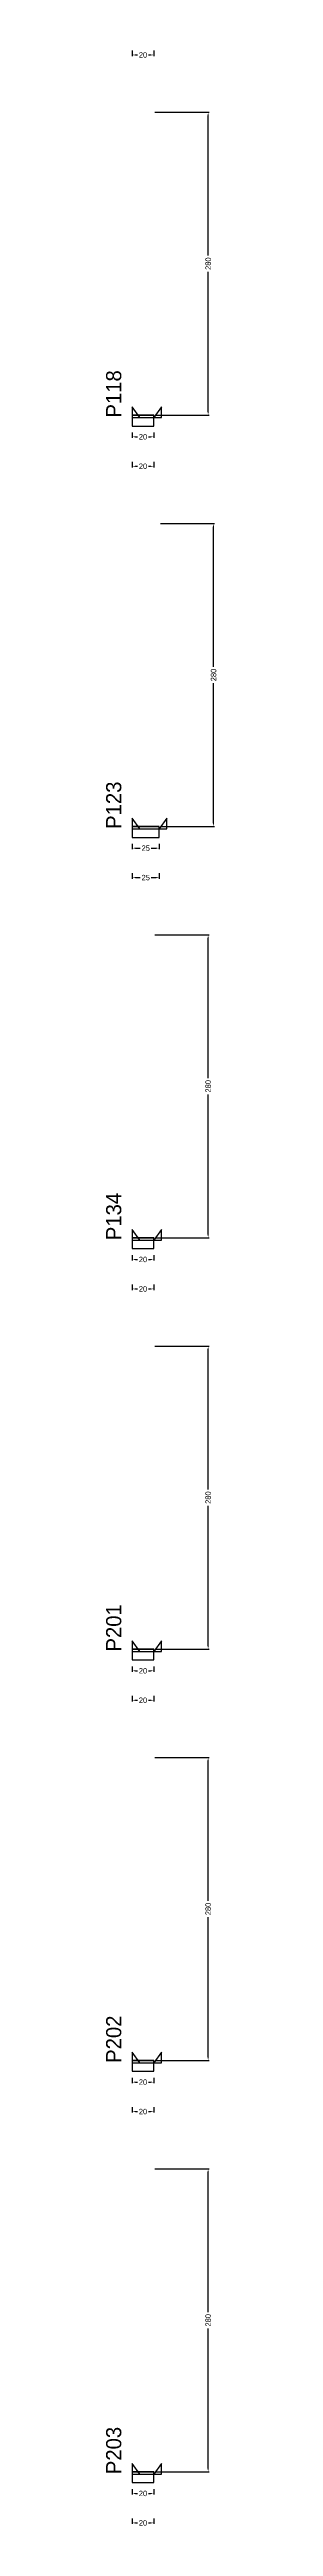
# Model space of a CAD drawing. Header units: centimetres. Extents: x -10500 to 4299, y -38766 to 295.
# Drawn here: x 3976 to 4078, y -16768 to -14480 of the extents above; entities that cross this region are included whole.
import ezdxf

# ---------------------------------------------------------------- set-up
doc = ezdxf.new("R2010")
doc.units = ezdxf.units.CM
for name, color, linetype in [('NOMENCLATURA', 7, 'Continuous'), ('SARR_2.2x10', 60, 'Continuous'), ('SARR_2.2x7', 40, 'Continuous')]:
    doc.layers.add(name, color=color, linetype=linetype)
doc.dimstyles.new('PAINEL-NOVA', dxfattribs={"dimtxt": 5, "dimasz": 3, "dimexe": 1, "dimexo": 1, "dimgap": 1, "dimtad": 1, "dimcen": 2.5, "dimazin": 3, "dimtfac": 1, "dimtmove": 0, "dimatfit": 3})

# ---------------------------------------------------------------- blocks, each defined once
blk = doc.blocks.new('_CLOSEDFILLED')
at = {"color": 0, "linetype": 'BYBLOCK'}
blk.add_solid([(-1, 0.16), (0, 0), (-1, -0.16)], dxfattribs=at)
blk = doc.blocks.new('*D1078')
for p, q in [((4000, -14481), (4000, -14486)), ((4020, -14481), (4020, -14486)), ((4003, -14485), (4005, -14485)), ((4015, -14485), (4017, -14485))]:
    blk.add_line(p, q)
at = {"layer": 'Defpoints'}
for p in [(4000, -14480), (4020, -14480), (4000, -14485)]:
    blk.add_point(p, dxfattribs=at)
at = {"layer": 'SARR_2.2x10', "xscale": 3, "yscale": 3, "rotation": 180}
blk.add_blockref('_CLOSEDFILLED', (4000, -14485), dxfattribs=at)
at = {"layer": 'SARR_2.2x10', "xscale": 3, "yscale": 3}
blk.add_blockref('_CLOSEDFILLED', (4020, -14485), dxfattribs=at)
at = {"layer": 'SARR_2.2x10', "insert": (4010, -14485), "char_height": 5, "attachment_point": 5}
blk.add_mtext('20', dxfattribs=at)
blk = doc.blocks.new('*D1099')
for p, q in [((4000, -14833.8), (4000, -14838.8)), ((4003, -14837.8), (4005, -14837.8)), ((4015, -14837.8), (4017, -14837.8)), ((4020, -14833.8), (4020, -14838.8))]:
    blk.add_line(p, q)
at = {"layer": 'Defpoints'}
for p in [(4000, -14832.8), (4000, -14837.8), (4020, -14832.8)]:
    blk.add_point(p, dxfattribs=at)
at = {"layer": 'SARR_2.2x10', "xscale": 3, "yscale": 3, "rotation": 180}
blk.add_blockref('_CLOSEDFILLED', (4000, -14837.8), dxfattribs=at)
at = {"layer": 'SARR_2.2x10', "xscale": 3, "yscale": 3}
blk.add_blockref('_CLOSEDFILLED', (4020, -14837.8), dxfattribs=at)
at = {"layer": 'SARR_2.2x10', "insert": (4010, -14837.8), "char_height": 5, "attachment_point": 5}
blk.add_mtext('20', dxfattribs=at)
blk = doc.blocks.new('*D1100')
for p, q in [((4021, -14537.8), (4071, -14537.8)), ((4070, -14670.3), (4070, -14540.8)), ((4070, -14814.8), (4070, -14685.3)), ((4021, -14817.8), (4071, -14817.8))]:
    blk.add_line(p, q)
at = {"layer": 'Defpoints'}
for p in [(4020, -14537.8), (4020, -14817.8), (4070, -14817.8)]:
    blk.add_point(p, dxfattribs=at)
at = {"layer": 'SARR_2.2x10', "xscale": 3, "yscale": 3}
for p, rotation in [((4070, -14537.8), 90), ((4070, -14817.8), 270)]:
    blk.add_blockref('_CLOSEDFILLED', p, dxfattribs=dict(at, rotation=rotation))
at = {"layer": 'SARR_2.2x10', "insert": (4070, -14677.8), "char_height": 5, "attachment_point": 5, "rotation": 90}
blk.add_mtext('280', dxfattribs=at)
blk = doc.blocks.new('*D1101')
for p, q in [((4021, -14537.8), (4071, -14537.8)), ((4070, -14670.3), (4070, -14540.8)), ((4070, -14814.8), (4070, -14685.3)), ((4021, -14817.8), (4071, -14817.8))]:
    blk.add_line(p, q)
at = {"layer": 'Defpoints'}
for p in [(4020, -14537.8), (4020, -14817.8), (4070, -14817.8)]:
    blk.add_point(p, dxfattribs=at)
at = {"layer": 'SARR_2.2x10', "xscale": 3, "yscale": 3}
for p, rotation in [((4070, -14537.8), 90), ((4070, -14817.8), 270)]:
    blk.add_blockref('_CLOSEDFILLED', p, dxfattribs=dict(at, rotation=rotation))
at = {"layer": 'SARR_2.2x10', "insert": (4070, -14677.8), "char_height": 5, "attachment_point": 5, "rotation": 90}
blk.add_mtext('280', dxfattribs=at)
blk = doc.blocks.new('*D1102')
for p, q in [((4021, -14537.8), (4071, -14537.8)), ((4070, -14670.3), (4070, -14540.8)), ((4070, -14814.8), (4070, -14685.3)), ((4021, -14817.8), (4071, -14817.8))]:
    blk.add_line(p, q)
at = {"layer": 'Defpoints'}
for p in [(4020, -14537.8), (4020, -14817.8), (4070, -14817.8)]:
    blk.add_point(p, dxfattribs=at)
at = {"layer": 'SARR_2.2x10', "xscale": 3, "yscale": 3}
for p, rotation in [((4070, -14537.8), 90), ((4070, -14817.8), 270)]:
    blk.add_blockref('_CLOSEDFILLED', p, dxfattribs=dict(at, rotation=rotation))
at = {"layer": 'SARR_2.2x10', "insert": (4070, -14677.8), "char_height": 5, "attachment_point": 5, "rotation": 90}
blk.add_mtext('280', dxfattribs=at)
blk = doc.blocks.new('*D1103')
for p, q in [((4021, -14537.8), (4071, -14537.8)), ((4070, -14670.3), (4070, -14540.8)), ((4070, -14814.8), (4070, -14685.3)), ((4021, -14817.8), (4071, -14817.8))]:
    blk.add_line(p, q)
at = {"layer": 'Defpoints'}
for p in [(4020, -14537.8), (4020, -14817.8), (4070, -14817.8)]:
    blk.add_point(p, dxfattribs=at)
at = {"layer": 'SARR_2.2x10', "xscale": 3, "yscale": 3}
for p, rotation in [((4070, -14537.8), 90), ((4070, -14817.8), 270)]:
    blk.add_blockref('_CLOSEDFILLED', p, dxfattribs=dict(at, rotation=rotation))
at = {"layer": 'SARR_2.2x10', "insert": (4070, -14677.8), "char_height": 5, "attachment_point": 5, "rotation": 90}
blk.add_mtext('280', dxfattribs=at)
blk = doc.blocks.new('*D1104')
for p, q in [((4000, -14861), (4000, -14866)), ((4003, -14865), (4005, -14865)), ((4015, -14865), (4017, -14865)), ((4020, -14861), (4020, -14866))]:
    blk.add_line(p, q)
at = {"layer": 'Defpoints'}
for p in [(4000, -14860), (4000, -14865), (4020, -14860)]:
    blk.add_point(p, dxfattribs=at)
at = {"layer": 'SARR_2.2x10', "xscale": 3, "yscale": 3, "rotation": 180}
blk.add_blockref('_CLOSEDFILLED', (4000, -14865), dxfattribs=at)
at = {"layer": 'SARR_2.2x10', "xscale": 3, "yscale": 3}
blk.add_blockref('_CLOSEDFILLED', (4020, -14865), dxfattribs=at)
at = {"layer": 'SARR_2.2x10', "insert": (4010, -14865), "char_height": 5, "attachment_point": 5}
blk.add_mtext('20', dxfattribs=at)
blk = doc.blocks.new('GRA-E')
at = {"layer": 'SARR_2.2x7'}
blk.add_lwpolyline([(0, 0), (7, 0), (0, 10)], close=True, dxfattribs=at)
blk = doc.blocks.new('GRA-D')
at = {"layer": 'SARR_2.2x7'}
blk.add_lwpolyline([(0, 0), (7, 0), (7, 10)], close=True, dxfattribs=at)
blk = doc.blocks.new('*D1125')
for p, q in [((4000, -15213.8), (4000, -15218.8)), ((4025, -15213.8), (4025, -15218.8)), ((4003, -15217.8), (4007.5, -15217.8)), ((4017.5, -15217.8), (4022, -15217.8))]:
    blk.add_line(p, q)
at = {"layer": 'Defpoints'}
for p in [(4000, -15212.8), (4025, -15212.8), (4000, -15217.8)]:
    blk.add_point(p, dxfattribs=at)
at = {"layer": 'SARR_2.2x10', "xscale": 3, "yscale": 3, "rotation": 180}
blk.add_blockref('_CLOSEDFILLED', (4000, -15217.8), dxfattribs=at)
at = {"layer": 'SARR_2.2x10', "xscale": 3, "yscale": 3}
blk.add_blockref('_CLOSEDFILLED', (4025, -15217.8), dxfattribs=at)
at = {"layer": 'SARR_2.2x10', "insert": (4012.5, -15217.8), "char_height": 5, "attachment_point": 5}
blk.add_mtext('25', dxfattribs=at)
blk = doc.blocks.new('*D1126')
for p, q in [((4026, -14917.8), (4076, -14917.8)), ((4075, -15050.3), (4075, -14920.8)), ((4075, -15194.8), (4075, -15065.3)), ((4026, -15197.8), (4076, -15197.8))]:
    blk.add_line(p, q)
at = {"layer": 'Defpoints'}
for p in [(4025, -14917.8), (4025, -15197.8), (4075, -15197.8)]:
    blk.add_point(p, dxfattribs=at)
at = {"layer": 'SARR_2.2x10', "xscale": 3, "yscale": 3}
for p, rotation in [((4075, -14917.8), 90), ((4075, -15197.8), 270)]:
    blk.add_blockref('_CLOSEDFILLED', p, dxfattribs=dict(at, rotation=rotation))
at = {"layer": 'SARR_2.2x10', "insert": (4075, -15057.8), "char_height": 5, "attachment_point": 5, "rotation": 90}
blk.add_mtext('280', dxfattribs=at)
blk = doc.blocks.new('*D1127')
for p, q in [((4026, -14917.8), (4076, -14917.8)), ((4075, -15050.3), (4075, -14920.8)), ((4075, -15194.8), (4075, -15065.3)), ((4026, -15197.8), (4076, -15197.8))]:
    blk.add_line(p, q)
at = {"layer": 'Defpoints'}
for p in [(4025, -14917.8), (4025, -15197.8), (4075, -15197.8)]:
    blk.add_point(p, dxfattribs=at)
at = {"layer": 'SARR_2.2x10', "xscale": 3, "yscale": 3}
for p, rotation in [((4075, -14917.8), 90), ((4075, -15197.8), 270)]:
    blk.add_blockref('_CLOSEDFILLED', p, dxfattribs=dict(at, rotation=rotation))
at = {"layer": 'SARR_2.2x10', "insert": (4075, -15057.8), "char_height": 5, "attachment_point": 5, "rotation": 90}
blk.add_mtext('280', dxfattribs=at)
blk = doc.blocks.new('*D1128')
for p, q in [((4026, -14917.8), (4076, -14917.8)), ((4075, -15050.3), (4075, -14920.8)), ((4075, -15194.8), (4075, -15065.3)), ((4026, -15197.8), (4076, -15197.8))]:
    blk.add_line(p, q)
at = {"layer": 'Defpoints'}
for p in [(4025, -14917.8), (4025, -15197.8), (4075, -15197.8)]:
    blk.add_point(p, dxfattribs=at)
at = {"layer": 'SARR_2.2x10', "xscale": 3, "yscale": 3}
for p, rotation in [((4075, -14917.8), 90), ((4075, -15197.8), 270)]:
    blk.add_blockref('_CLOSEDFILLED', p, dxfattribs=dict(at, rotation=rotation))
at = {"layer": 'SARR_2.2x10', "insert": (4075, -15057.8), "char_height": 5, "attachment_point": 5, "rotation": 90}
blk.add_mtext('280', dxfattribs=at)
blk = doc.blocks.new('*D1129')
for p, q in [((4026, -14917.8), (4076, -14917.8)), ((4075, -15050.3), (4075, -14920.8)), ((4075, -15194.8), (4075, -15065.3)), ((4026, -15197.8), (4076, -15197.8))]:
    blk.add_line(p, q)
at = {"layer": 'Defpoints'}
for p in [(4025, -14917.8), (4025, -15197.8), (4075, -15197.8)]:
    blk.add_point(p, dxfattribs=at)
at = {"layer": 'SARR_2.2x10', "xscale": 3, "yscale": 3}
for p, rotation in [((4075, -14917.8), 90), ((4075, -15197.8), 270)]:
    blk.add_blockref('_CLOSEDFILLED', p, dxfattribs=dict(at, rotation=rotation))
at = {"layer": 'SARR_2.2x10', "insert": (4075, -15057.8), "char_height": 5, "attachment_point": 5, "rotation": 90}
blk.add_mtext('280', dxfattribs=at)
blk = doc.blocks.new('*D1130')
for p, q in [((4000, -15241), (4000, -15246)), ((4003, -15245), (4007.5, -15245)), ((4017.5, -15245), (4022, -15245)), ((4025, -15241), (4025, -15246))]:
    blk.add_line(p, q)
at = {"layer": 'Defpoints'}
for p in [(4000, -15240), (4000, -15245), (4025, -15240)]:
    blk.add_point(p, dxfattribs=at)
at = {"layer": 'SARR_2.2x10', "xscale": 3, "yscale": 3, "rotation": 180}
blk.add_blockref('_CLOSEDFILLED', (4000, -15245), dxfattribs=at)
at = {"layer": 'SARR_2.2x10', "xscale": 3, "yscale": 3}
blk.add_blockref('_CLOSEDFILLED', (4025, -15245), dxfattribs=at)
at = {"layer": 'SARR_2.2x10', "insert": (4012.5, -15245), "char_height": 5, "attachment_point": 5}
blk.add_mtext('25', dxfattribs=at)
blk = doc.blocks.new('*D1151')
for p, q in [((4000, -15593.8), (4000, -15598.8)), ((4003, -15597.8), (4005, -15597.8)), ((4015, -15597.8), (4017, -15597.8)), ((4020, -15593.8), (4020, -15598.8))]:
    blk.add_line(p, q)
at = {"layer": 'Defpoints'}
for p in [(4000, -15592.8), (4000, -15597.8), (4020, -15592.8)]:
    blk.add_point(p, dxfattribs=at)
at = {"layer": 'SARR_2.2x10', "xscale": 3, "yscale": 3, "rotation": 180}
blk.add_blockref('_CLOSEDFILLED', (4000, -15597.8), dxfattribs=at)
at = {"layer": 'SARR_2.2x10', "xscale": 3, "yscale": 3}
blk.add_blockref('_CLOSEDFILLED', (4020, -15597.8), dxfattribs=at)
at = {"layer": 'SARR_2.2x10', "insert": (4010, -15597.8), "char_height": 5, "attachment_point": 5}
blk.add_mtext('20', dxfattribs=at)
blk = doc.blocks.new('*D1152')
for p, q in [((4021, -15297.8), (4071, -15297.8)), ((4070, -15430.3), (4070, -15300.8)), ((4070, -15574.8), (4070, -15445.3)), ((4021, -15577.8), (4071, -15577.8))]:
    blk.add_line(p, q)
at = {"layer": 'Defpoints'}
for p in [(4020, -15297.8), (4020, -15577.8), (4070, -15577.8)]:
    blk.add_point(p, dxfattribs=at)
at = {"layer": 'SARR_2.2x10', "xscale": 3, "yscale": 3}
for p, rotation in [((4070, -15297.8), 90), ((4070, -15577.8), 270)]:
    blk.add_blockref('_CLOSEDFILLED', p, dxfattribs=dict(at, rotation=rotation))
at = {"layer": 'SARR_2.2x10', "insert": (4070, -15437.8), "char_height": 5, "attachment_point": 5, "rotation": 90}
blk.add_mtext('280', dxfattribs=at)
blk = doc.blocks.new('*D1153')
for p, q in [((4021, -15297.8), (4071, -15297.8)), ((4070, -15430.3), (4070, -15300.8)), ((4070, -15574.8), (4070, -15445.3)), ((4021, -15577.8), (4071, -15577.8))]:
    blk.add_line(p, q)
at = {"layer": 'Defpoints'}
for p in [(4020, -15297.8), (4020, -15577.8), (4070, -15577.8)]:
    blk.add_point(p, dxfattribs=at)
at = {"layer": 'SARR_2.2x10', "xscale": 3, "yscale": 3}
for p, rotation in [((4070, -15297.8), 90), ((4070, -15577.8), 270)]:
    blk.add_blockref('_CLOSEDFILLED', p, dxfattribs=dict(at, rotation=rotation))
at = {"layer": 'SARR_2.2x10', "insert": (4070, -15437.8), "char_height": 5, "attachment_point": 5, "rotation": 90}
blk.add_mtext('280', dxfattribs=at)
blk = doc.blocks.new('*D1154')
for p, q in [((4021, -15297.8), (4071, -15297.8)), ((4070, -15430.3), (4070, -15300.8)), ((4070, -15574.8), (4070, -15445.3)), ((4021, -15577.8), (4071, -15577.8))]:
    blk.add_line(p, q)
at = {"layer": 'Defpoints'}
for p in [(4020, -15297.8), (4020, -15577.8), (4070, -15577.8)]:
    blk.add_point(p, dxfattribs=at)
at = {"layer": 'SARR_2.2x10', "xscale": 3, "yscale": 3}
for p, rotation in [((4070, -15297.8), 90), ((4070, -15577.8), 270)]:
    blk.add_blockref('_CLOSEDFILLED', p, dxfattribs=dict(at, rotation=rotation))
at = {"layer": 'SARR_2.2x10', "insert": (4070, -15437.8), "char_height": 5, "attachment_point": 5, "rotation": 90}
blk.add_mtext('280', dxfattribs=at)
blk = doc.blocks.new('*D1155')
for p, q in [((4021, -15297.8), (4071, -15297.8)), ((4070, -15430.3), (4070, -15300.8)), ((4070, -15574.8), (4070, -15445.3)), ((4021, -15577.8), (4071, -15577.8))]:
    blk.add_line(p, q)
at = {"layer": 'Defpoints'}
for p in [(4020, -15297.8), (4020, -15577.8), (4070, -15577.8)]:
    blk.add_point(p, dxfattribs=at)
at = {"layer": 'SARR_2.2x10', "xscale": 3, "yscale": 3}
for p, rotation in [((4070, -15297.8), 90), ((4070, -15577.8), 270)]:
    blk.add_blockref('_CLOSEDFILLED', p, dxfattribs=dict(at, rotation=rotation))
at = {"layer": 'SARR_2.2x10', "insert": (4070, -15437.8), "char_height": 5, "attachment_point": 5, "rotation": 90}
blk.add_mtext('280', dxfattribs=at)
blk = doc.blocks.new('*D1156')
for p, q in [((4000, -15621), (4000, -15626)), ((4003, -15625), (4005, -15625)), ((4015, -15625), (4017, -15625)), ((4020, -15621), (4020, -15626))]:
    blk.add_line(p, q)
at = {"layer": 'Defpoints'}
for p in [(4000, -15620), (4000, -15625), (4020, -15620)]:
    blk.add_point(p, dxfattribs=at)
at = {"layer": 'SARR_2.2x10', "xscale": 3, "yscale": 3, "rotation": 180}
blk.add_blockref('_CLOSEDFILLED', (4000, -15625), dxfattribs=at)
at = {"layer": 'SARR_2.2x10', "xscale": 3, "yscale": 3}
blk.add_blockref('_CLOSEDFILLED', (4020, -15625), dxfattribs=at)
at = {"layer": 'SARR_2.2x10', "insert": (4010, -15625), "char_height": 5, "attachment_point": 5}
blk.add_mtext('20', dxfattribs=at)
blk = doc.blocks.new('*D1177')
for p, q in [((4000, -15973.8), (4000, -15978.8)), ((4003, -15977.8), (4005, -15977.8)), ((4015, -15977.8), (4017, -15977.8)), ((4020, -15973.8), (4020, -15978.8))]:
    blk.add_line(p, q)
at = {"layer": 'Defpoints'}
for p in [(4000, -15972.8), (4000, -15977.8), (4020, -15972.8)]:
    blk.add_point(p, dxfattribs=at)
at = {"layer": 'SARR_2.2x10', "xscale": 3, "yscale": 3, "rotation": 180}
blk.add_blockref('_CLOSEDFILLED', (4000, -15977.8), dxfattribs=at)
at = {"layer": 'SARR_2.2x10', "xscale": 3, "yscale": 3}
blk.add_blockref('_CLOSEDFILLED', (4020, -15977.8), dxfattribs=at)
at = {"layer": 'SARR_2.2x10', "insert": (4010, -15977.8), "char_height": 5, "attachment_point": 5}
blk.add_mtext('20', dxfattribs=at)
blk = doc.blocks.new('*D1178')
for p, q in [((4021, -15677.8), (4071, -15677.8)), ((4070, -15810.3), (4070, -15680.8)), ((4070, -15954.8), (4070, -15825.3)), ((4021, -15957.8), (4071, -15957.8))]:
    blk.add_line(p, q)
at = {"layer": 'Defpoints'}
for p in [(4020, -15677.8), (4020, -15957.8), (4070, -15957.8)]:
    blk.add_point(p, dxfattribs=at)
at = {"layer": 'SARR_2.2x10', "xscale": 3, "yscale": 3}
for p, rotation in [((4070, -15677.8), 90), ((4070, -15957.8), 270)]:
    blk.add_blockref('_CLOSEDFILLED', p, dxfattribs=dict(at, rotation=rotation))
at = {"layer": 'SARR_2.2x10', "insert": (4070, -15817.8), "char_height": 5, "attachment_point": 5, "rotation": 90}
blk.add_mtext('280', dxfattribs=at)
blk = doc.blocks.new('*D1179')
for p, q in [((4021, -15677.8), (4071, -15677.8)), ((4070, -15810.3), (4070, -15680.8)), ((4070, -15954.8), (4070, -15825.3)), ((4021, -15957.8), (4071, -15957.8))]:
    blk.add_line(p, q)
at = {"layer": 'Defpoints'}
for p in [(4020, -15677.8), (4020, -15957.8), (4070, -15957.8)]:
    blk.add_point(p, dxfattribs=at)
at = {"layer": 'SARR_2.2x10', "xscale": 3, "yscale": 3}
for p, rotation in [((4070, -15677.8), 90), ((4070, -15957.8), 270)]:
    blk.add_blockref('_CLOSEDFILLED', p, dxfattribs=dict(at, rotation=rotation))
at = {"layer": 'SARR_2.2x10', "insert": (4070, -15817.8), "char_height": 5, "attachment_point": 5, "rotation": 90}
blk.add_mtext('280', dxfattribs=at)
blk = doc.blocks.new('*D1180')
for p, q in [((4021, -15677.8), (4071, -15677.8)), ((4070, -15810.3), (4070, -15680.8)), ((4070, -15954.8), (4070, -15825.3)), ((4021, -15957.8), (4071, -15957.8))]:
    blk.add_line(p, q)
at = {"layer": 'Defpoints'}
for p in [(4020, -15677.8), (4020, -15957.8), (4070, -15957.8)]:
    blk.add_point(p, dxfattribs=at)
at = {"layer": 'SARR_2.2x10', "xscale": 3, "yscale": 3}
for p, rotation in [((4070, -15677.8), 90), ((4070, -15957.8), 270)]:
    blk.add_blockref('_CLOSEDFILLED', p, dxfattribs=dict(at, rotation=rotation))
at = {"layer": 'SARR_2.2x10', "insert": (4070, -15817.8), "char_height": 5, "attachment_point": 5, "rotation": 90}
blk.add_mtext('280', dxfattribs=at)
blk = doc.blocks.new('*D1181')
for p, q in [((4021, -15677.8), (4071, -15677.8)), ((4070, -15810.3), (4070, -15680.8)), ((4070, -15954.8), (4070, -15825.3)), ((4021, -15957.8), (4071, -15957.8))]:
    blk.add_line(p, q)
at = {"layer": 'Defpoints'}
for p in [(4020, -15677.8), (4020, -15957.8), (4070, -15957.8)]:
    blk.add_point(p, dxfattribs=at)
at = {"layer": 'SARR_2.2x10', "xscale": 3, "yscale": 3}
for p, rotation in [((4070, -15677.8), 90), ((4070, -15957.8), 270)]:
    blk.add_blockref('_CLOSEDFILLED', p, dxfattribs=dict(at, rotation=rotation))
at = {"layer": 'SARR_2.2x10', "insert": (4070, -15817.8), "char_height": 5, "attachment_point": 5, "rotation": 90}
blk.add_mtext('280', dxfattribs=at)
blk = doc.blocks.new('*D1182')
for p, q in [((4000, -16001), (4000, -16006)), ((4003, -16005), (4005, -16005)), ((4015, -16005), (4017, -16005)), ((4020, -16001), (4020, -16006))]:
    blk.add_line(p, q)
at = {"layer": 'Defpoints'}
for p in [(4000, -16000), (4000, -16005), (4020, -16000)]:
    blk.add_point(p, dxfattribs=at)
at = {"layer": 'SARR_2.2x10', "xscale": 3, "yscale": 3, "rotation": 180}
blk.add_blockref('_CLOSEDFILLED', (4000, -16005), dxfattribs=at)
at = {"layer": 'SARR_2.2x10', "xscale": 3, "yscale": 3}
blk.add_blockref('_CLOSEDFILLED', (4020, -16005), dxfattribs=at)
at = {"layer": 'SARR_2.2x10', "insert": (4010, -16005), "char_height": 5, "attachment_point": 5}
blk.add_mtext('20', dxfattribs=at)
blk = doc.blocks.new('*D1203')
for p, q in [((4000, -16353.8), (4000, -16358.8)), ((4003, -16357.8), (4005, -16357.8)), ((4015, -16357.8), (4017, -16357.8)), ((4020, -16353.8), (4020, -16358.8))]:
    blk.add_line(p, q)
at = {"layer": 'Defpoints'}
for p in [(4000, -16352.8), (4000, -16357.8), (4020, -16352.8)]:
    blk.add_point(p, dxfattribs=at)
at = {"layer": 'SARR_2.2x10', "xscale": 3, "yscale": 3, "rotation": 180}
blk.add_blockref('_CLOSEDFILLED', (4000, -16357.8), dxfattribs=at)
at = {"layer": 'SARR_2.2x10', "xscale": 3, "yscale": 3}
blk.add_blockref('_CLOSEDFILLED', (4020, -16357.8), dxfattribs=at)
at = {"layer": 'SARR_2.2x10', "insert": (4010, -16357.8), "char_height": 5, "attachment_point": 5}
blk.add_mtext('20', dxfattribs=at)
blk = doc.blocks.new('*D1204')
for p, q in [((4021, -16057.8), (4071, -16057.8)), ((4070, -16190.3), (4070, -16060.8)), ((4070, -16334.8), (4070, -16205.3)), ((4021, -16337.8), (4071, -16337.8))]:
    blk.add_line(p, q)
at = {"layer": 'Defpoints'}
for p in [(4020, -16057.8), (4020, -16337.8), (4070, -16337.8)]:
    blk.add_point(p, dxfattribs=at)
at = {"layer": 'SARR_2.2x10', "xscale": 3, "yscale": 3}
for p, rotation in [((4070, -16057.8), 90), ((4070, -16337.8), 270)]:
    blk.add_blockref('_CLOSEDFILLED', p, dxfattribs=dict(at, rotation=rotation))
at = {"layer": 'SARR_2.2x10', "insert": (4070, -16197.8), "char_height": 5, "attachment_point": 5, "rotation": 90}
blk.add_mtext('280', dxfattribs=at)
blk = doc.blocks.new('*D1205')
for p, q in [((4021, -16057.8), (4071, -16057.8)), ((4070, -16190.3), (4070, -16060.8)), ((4070, -16334.8), (4070, -16205.3)), ((4021, -16337.8), (4071, -16337.8))]:
    blk.add_line(p, q)
at = {"layer": 'Defpoints'}
for p in [(4020, -16057.8), (4020, -16337.8), (4070, -16337.8)]:
    blk.add_point(p, dxfattribs=at)
at = {"layer": 'SARR_2.2x10', "xscale": 3, "yscale": 3}
for p, rotation in [((4070, -16057.8), 90), ((4070, -16337.8), 270)]:
    blk.add_blockref('_CLOSEDFILLED', p, dxfattribs=dict(at, rotation=rotation))
at = {"layer": 'SARR_2.2x10', "insert": (4070, -16197.8), "char_height": 5, "attachment_point": 5, "rotation": 90}
blk.add_mtext('280', dxfattribs=at)
blk = doc.blocks.new('*D1206')
for p, q in [((4021, -16057.8), (4071, -16057.8)), ((4070, -16190.3), (4070, -16060.8)), ((4070, -16334.8), (4070, -16205.3)), ((4021, -16337.8), (4071, -16337.8))]:
    blk.add_line(p, q)
at = {"layer": 'Defpoints'}
for p in [(4020, -16057.8), (4020, -16337.8), (4070, -16337.8)]:
    blk.add_point(p, dxfattribs=at)
at = {"layer": 'SARR_2.2x10', "xscale": 3, "yscale": 3}
for p, rotation in [((4070, -16057.8), 90), ((4070, -16337.8), 270)]:
    blk.add_blockref('_CLOSEDFILLED', p, dxfattribs=dict(at, rotation=rotation))
at = {"layer": 'SARR_2.2x10', "insert": (4070, -16197.8), "char_height": 5, "attachment_point": 5, "rotation": 90}
blk.add_mtext('280', dxfattribs=at)
blk = doc.blocks.new('*D1207')
for p, q in [((4021, -16057.8), (4071, -16057.8)), ((4070, -16190.3), (4070, -16060.8)), ((4070, -16334.8), (4070, -16205.3)), ((4021, -16337.8), (4071, -16337.8))]:
    blk.add_line(p, q)
at = {"layer": 'Defpoints'}
for p in [(4020, -16057.8), (4020, -16337.8), (4070, -16337.8)]:
    blk.add_point(p, dxfattribs=at)
at = {"layer": 'SARR_2.2x10', "xscale": 3, "yscale": 3}
for p, rotation in [((4070, -16057.8), 90), ((4070, -16337.8), 270)]:
    blk.add_blockref('_CLOSEDFILLED', p, dxfattribs=dict(at, rotation=rotation))
at = {"layer": 'SARR_2.2x10', "insert": (4070, -16197.8), "char_height": 5, "attachment_point": 5, "rotation": 90}
blk.add_mtext('280', dxfattribs=at)
blk = doc.blocks.new('*D1208')
for p, q in [((4000, -16381), (4000, -16386)), ((4020, -16381), (4020, -16386)), ((4003, -16385), (4005, -16385)), ((4015, -16385), (4017, -16385))]:
    blk.add_line(p, q)
at = {"layer": 'Defpoints'}
for p in [(4000, -16380), (4020, -16380), (4000, -16385)]:
    blk.add_point(p, dxfattribs=at)
at = {"layer": 'SARR_2.2x10', "xscale": 3, "yscale": 3, "rotation": 180}
blk.add_blockref('_CLOSEDFILLED', (4000, -16385), dxfattribs=at)
at = {"layer": 'SARR_2.2x10', "xscale": 3, "yscale": 3}
blk.add_blockref('_CLOSEDFILLED', (4020, -16385), dxfattribs=at)
at = {"layer": 'SARR_2.2x10', "insert": (4010, -16385), "char_height": 5, "attachment_point": 5}
blk.add_mtext('20', dxfattribs=at)
blk = doc.blocks.new('*D1229')
for p, q in [((4000, -16733.8), (4000, -16738.8)), ((4003, -16737.8), (4005, -16737.8)), ((4015, -16737.8), (4017, -16737.8)), ((4020, -16733.8), (4020, -16738.8))]:
    blk.add_line(p, q)
at = {"layer": 'Defpoints'}
for p in [(4000, -16732.8), (4000, -16737.8), (4020, -16732.8)]:
    blk.add_point(p, dxfattribs=at)
at = {"layer": 'SARR_2.2x10', "xscale": 3, "yscale": 3, "rotation": 180}
blk.add_blockref('_CLOSEDFILLED', (4000, -16737.8), dxfattribs=at)
at = {"layer": 'SARR_2.2x10', "xscale": 3, "yscale": 3}
blk.add_blockref('_CLOSEDFILLED', (4020, -16737.8), dxfattribs=at)
at = {"layer": 'SARR_2.2x10', "insert": (4010, -16737.8), "char_height": 5, "attachment_point": 5}
blk.add_mtext('20', dxfattribs=at)
blk = doc.blocks.new('*D1230')
for p, q in [((4021, -16437.8), (4071, -16437.8)), ((4070, -16570.3), (4070, -16440.8)), ((4070, -16714.8), (4070, -16585.3)), ((4021, -16717.8), (4071, -16717.8))]:
    blk.add_line(p, q)
at = {"layer": 'Defpoints'}
for p in [(4020, -16437.8), (4020, -16717.8), (4070, -16717.8)]:
    blk.add_point(p, dxfattribs=at)
at = {"layer": 'SARR_2.2x10', "xscale": 3, "yscale": 3}
for p, rotation in [((4070, -16437.8), 90), ((4070, -16717.8), 270)]:
    blk.add_blockref('_CLOSEDFILLED', p, dxfattribs=dict(at, rotation=rotation))
at = {"layer": 'SARR_2.2x10', "insert": (4070, -16577.8), "char_height": 5, "attachment_point": 5, "rotation": 90}
blk.add_mtext('280', dxfattribs=at)
blk = doc.blocks.new('*D1231')
for p, q in [((4021, -16437.8), (4071, -16437.8)), ((4070, -16570.3), (4070, -16440.8)), ((4070, -16714.8), (4070, -16585.3)), ((4021, -16717.8), (4071, -16717.8))]:
    blk.add_line(p, q)
at = {"layer": 'Defpoints'}
for p in [(4020, -16437.8), (4020, -16717.8), (4070, -16717.8)]:
    blk.add_point(p, dxfattribs=at)
at = {"layer": 'SARR_2.2x10', "xscale": 3, "yscale": 3}
for p, rotation in [((4070, -16437.8), 90), ((4070, -16717.8), 270)]:
    blk.add_blockref('_CLOSEDFILLED', p, dxfattribs=dict(at, rotation=rotation))
at = {"layer": 'SARR_2.2x10', "insert": (4070, -16577.8), "char_height": 5, "attachment_point": 5, "rotation": 90}
blk.add_mtext('280', dxfattribs=at)
blk = doc.blocks.new('*D1232')
for p, q in [((4021, -16437.8), (4071, -16437.8)), ((4070, -16570.3), (4070, -16440.8)), ((4070, -16714.8), (4070, -16585.3)), ((4021, -16717.8), (4071, -16717.8))]:
    blk.add_line(p, q)
at = {"layer": 'Defpoints'}
for p in [(4020, -16437.8), (4020, -16717.8), (4070, -16717.8)]:
    blk.add_point(p, dxfattribs=at)
at = {"layer": 'SARR_2.2x10', "xscale": 3, "yscale": 3}
for p, rotation in [((4070, -16437.8), 90), ((4070, -16717.8), 270)]:
    blk.add_blockref('_CLOSEDFILLED', p, dxfattribs=dict(at, rotation=rotation))
at = {"layer": 'SARR_2.2x10', "insert": (4070, -16577.8), "char_height": 5, "attachment_point": 5, "rotation": 90}
blk.add_mtext('280', dxfattribs=at)
blk = doc.blocks.new('*D1233')
for p, q in [((4021, -16437.8), (4071, -16437.8)), ((4070, -16570.3), (4070, -16440.8)), ((4070, -16714.8), (4070, -16585.3)), ((4021, -16717.8), (4071, -16717.8))]:
    blk.add_line(p, q)
at = {"layer": 'Defpoints'}
for p in [(4020, -16437.8), (4020, -16717.8), (4070, -16717.8)]:
    blk.add_point(p, dxfattribs=at)
at = {"layer": 'SARR_2.2x10', "xscale": 3, "yscale": 3}
for p, rotation in [((4070, -16437.8), 90), ((4070, -16717.8), 270)]:
    blk.add_blockref('_CLOSEDFILLED', p, dxfattribs=dict(at, rotation=rotation))
at = {"layer": 'SARR_2.2x10', "insert": (4070, -16577.8), "char_height": 5, "attachment_point": 5, "rotation": 90}
blk.add_mtext('280', dxfattribs=at)
blk = doc.blocks.new('*D1234')
for p, q in [((4000, -16761), (4000, -16766)), ((4003, -16765), (4005, -16765)), ((4015, -16765), (4017, -16765)), ((4020, -16761), (4020, -16766))]:
    blk.add_line(p, q)
at = {"layer": 'Defpoints'}
for p in [(4000, -16760), (4000, -16765), (4020, -16760)]:
    blk.add_point(p, dxfattribs=at)
at = {"layer": 'SARR_2.2x10', "xscale": 3, "yscale": 3, "rotation": 180}
blk.add_blockref('_CLOSEDFILLED', (4000, -16765), dxfattribs=at)
at = {"layer": 'SARR_2.2x10', "xscale": 3, "yscale": 3}
blk.add_blockref('_CLOSEDFILLED', (4020, -16765), dxfattribs=at)
at = {"layer": 'SARR_2.2x10', "insert": (4010, -16765), "char_height": 5, "attachment_point": 5}
blk.add_mtext('20', dxfattribs=at)

msp = doc.modelspace()

# ---------------------------------------------------------------- linework, layer by layer
at = {"layer": 'SARR_2.2x10'}
for p, q in [((4020, -14817.8), (4000, -14817.8)), ((4000, -14817.8), (4000, -14827.8)), ((4000, -14827.8), (4020, -14827.8)), ((4020, -14827.8), (4020, -14817.8)), ((4025, -15197.8), (4000, -15197.8)), ((4000, -15197.8), (4000, -15207.8)), ((4000, -15207.8), (4025, -15207.8)), ((4025, -15207.8), (4025, -15197.8)), ((4020, -15577.8), (4000, -15577.8)), ((4000, -15577.8), (4000, -15587.8)), ((4020, -15587.8), (4020, -15577.8)), ((4000, -15587.8), (4020, -15587.8)), ((4020, -15957.8), (4000, -15957.8)), ((4000, -15957.8), (4000, -15967.8)), ((4000, -15967.8), (4020, -15967.8)), ((4020, -15967.8), (4020, -15957.8)), ((4020, -16337.8), (4000, -16337.8)), ((4000, -16337.8), (4000, -16347.8)), ((4020, -16347.8), (4020, -16337.8)), ((4000, -16347.8), (4020, -16347.8)), ((4020, -16717.8), (4000, -16717.8)), ((4000, -16717.8), (4000, -16727.8)), ((4020, -16727.8), (4020, -16717.8)), ((4000, -16727.8), (4020, -16727.8))]:
    msp.add_line(p, q, dxfattribs=at)
at = {"layer": 'SARR_2.2x7'}
for p, q in [((4020, -14817.8), (4000, -14817.8)), ((4000, -14817.8), (4000, -14820)), ((4000, -14817.8), (4007, -14817.8)), ((4000, -14817.8), (4007, -14817.8)), ((4000, -14817.8), (4007, -14817.8)), ((4000, -14817.8), (4007, -14817.8)), ((4000, -14820), (4020, -14820)), ((4007, -14817.8), (4020, -14817.8)), ((4007, -14817.8), (4020, -14817.8)), ((4007, -14817.8), (4020, -14817.8)), ((4007, -14817.8), (4020, -14817.8)), ((4020, -14820), (4020, -14817.8)), ((4025, -15197.8), (4000, -15197.8)), ((4000, -15197.8), (4000, -15200)), ((4000, -15197.8), (4007, -15197.8)), ((4000, -15197.8), (4007, -15197.8)), ((4000, -15197.8), (4007, -15197.8)), ((4000, -15197.8), (4007, -15197.8)), ((4000, -15200), (4025, -15200)), ((4007, -15197.8), (4025, -15197.8)), ((4007, -15197.8), (4025, -15197.8)), ((4007, -15197.8), (4025, -15197.8)), ((4007, -15197.8), (4025, -15197.8)), ((4025, -15200), (4025, -15197.8)), ((4020, -15577.8), (4000, -15577.8)), ((4000, -15577.8), (4000, -15580)), ((4000, -15577.8), (4007, -15577.8)), ((4000, -15577.8), (4007, -15577.8)), ((4000, -15577.8), (4007, -15577.8)), ((4000, -15577.8), (4007, -15577.8)), ((4000, -15580), (4020, -15580)), ((4007, -15577.8), (4020, -15577.8)), ((4007, -15577.8), (4020, -15577.8)), ((4007, -15577.8), (4020, -15577.8)), ((4007, -15577.8), (4020, -15577.8)), ((4020, -15580), (4020, -15577.8)), ((4020, -15957.8), (4000, -15957.8)), ((4000, -15957.8), (4000, -15960)), ((4000, -15957.8), (4007, -15957.8)), ((4000, -15957.8), (4007, -15957.8)), ((4000, -15957.8), (4007, -15957.8)), ((4000, -15957.8), (4007, -15957.8)), ((4000, -15960), (4020, -15960)), ((4007, -15957.8), (4020, -15957.8)), ((4007, -15957.8), (4020, -15957.8)), ((4007, -15957.8), (4020, -15957.8)), ((4007, -15957.8), (4020, -15957.8)), ((4020, -15960), (4020, -15957.8)), ((4020, -16337.8), (4000, -16337.8)), ((4000, -16337.8), (4000, -16340)), ((4000, -16337.8), (4007, -16337.8)), ((4000, -16337.8), (4007, -16337.8)), ((4000, -16337.8), (4007, -16337.8)), ((4000, -16337.8), (4007, -16337.8)), ((4007, -16337.8), (4020, -16337.8)), ((4007, -16337.8), (4020, -16337.8)), ((4007, -16337.8), (4020, -16337.8)), ((4007, -16337.8), (4020, -16337.8)), ((4020, -16340), (4020, -16337.8)), ((4000, -16340), (4020, -16340)), ((4020, -16717.8), (4000, -16717.8)), ((4000, -16717.8), (4000, -16720)), ((4000, -16717.8), (4007, -16717.8)), ((4000, -16717.8), (4007, -16717.8)), ((4000, -16717.8), (4007, -16717.8)), ((4000, -16717.8), (4007, -16717.8)), ((4000, -16720), (4020, -16720)), ((4007, -16717.8), (4020, -16717.8)), ((4007, -16717.8), (4020, -16717.8)), ((4007, -16717.8), (4020, -16717.8)), ((4007, -16717.8), (4020, -16717.8)), ((4020, -16720), (4020, -16717.8))]:
    msp.add_line(p, q, dxfattribs=at)

# ---------------------------------------------------------------- block references
for name, p in [('GRA-E', (4000, -14820)), ('GRA-D', (4020, -14820)), ('GRA-E', (4000, -15200)), ('GRA-D', (4025, -15200)), ('GRA-E', (4000, -15580)), ('GRA-D', (4020, -15580)), ('GRA-E', (4000, -15960)), ('GRA-D', (4020, -15960)), ('GRA-E', (4000, -16340)), ('GRA-D', (4020, -16340)), ('GRA-E', (4000, -16720)), ('GRA-D', (4020, -16720))]:
    msp.add_blockref(name, p, dxfattribs=at)

# ---------------------------------------------------------------- texts
at = {"layer": 'NOMENCLATURA'}
for s, p in [('P118', (3990, -14820)), ('P123', (3990, -15200)), ('P134', (3990, -15580)), ('P201', (3990, -15960)), ('P202', (3990, -16340)), ('P203', (3990, -16720))]:
    msp.add_text(s, height=14, rotation=90, dxfattribs=at).set_placement(p)

# ---------------------------------------------------------------- dimensions: what is measured, and where the dimension line sits
at = {"layer": 'SARR_2.2x10'}
for base, p1, p2, picture, middle in [((4000, -14485), (4000, -14480), (4020, -14480), '*D1078', (4010, -14485)), ((4000, -14837.8), (4000, -14832.8), (4020, -14832.8), '*D1099', (4010, -14837.8)), ((4000, -14865), (4000, -14860), (4020, -14860), '*D1104', (4010, -14865)), ((4000, -15217.8), (4000, -15212.8), (4025, -15212.8), '*D1125', (4012.5, -15217.8)), ((4000, -15245), (4000, -15240), (4025, -15240), '*D1130', (4012.5, -15245)), ((4000, -15597.8), (4000, -15592.8), (4020, -15592.8), '*D1151', (4010, -15597.8)), ((4000, -15625), (4000, -15620), (4020, -15620), '*D1156', (4010, -15625)), ((4000, -15977.8), (4000, -15972.8), (4020, -15972.8), '*D1177', (4010, -15977.8)), ((4000, -16005), (4000, -16000), (4020, -16000), '*D1182', (4010, -16005)), ((4000, -16357.8), (4000, -16352.8), (4020, -16352.8), '*D1203', (4010, -16357.8)), ((4000, -16385), (4000, -16380), (4020, -16380), '*D1208', (4010, -16385)), ((4000, -16737.8), (4000, -16732.8), (4020, -16732.8), '*D1229', (4010, -16737.8)), ((4000, -16765), (4000, -16760), (4020, -16760), '*D1234', (4010, -16765))]:
    dim = msp.add_linear_dim(base=base, p1=p1, p2=p2, dimstyle='PAINEL-NOVA', dxfattribs=at)
    dim.commit()
    dim.dimension.update_dxf_attribs({"geometry": picture, "text_midpoint": middle})
for base, p1, p2, picture, middle in [((4070, -14817.8), (4020, -14817.8), (4020, -14537.8), '*D1100', (4070, -14677.8)), ((4070, -14817.8), (4020, -14817.8), (4020, -14537.8), '*D1101', (4070, -14677.8)), ((4070, -14817.8), (4020, -14817.8), (4020, -14537.8), '*D1102', (4070, -14677.8)), ((4070, -14817.8), (4020, -14817.8), (4020, -14537.8), '*D1103', (4070, -14677.8)), ((4075, -15197.8), (4025, -15197.8), (4025, -14917.8), '*D1126', (4075, -15057.8)), ((4075, -15197.8), (4025, -15197.8), (4025, -14917.8), '*D1127', (4075, -15057.8)), ((4075, -15197.8), (4025, -15197.8), (4025, -14917.8), '*D1128', (4075, -15057.8)), ((4075, -15197.8), (4025, -15197.8), (4025, -14917.8), '*D1129', (4075, -15057.8)), ((4070, -15577.8), (4020, -15577.8), (4020, -15297.8), '*D1152', (4070, -15437.8)), ((4070, -15577.8), (4020, -15577.8), (4020, -15297.8), '*D1153', (4070, -15437.8)), ((4070, -15577.8), (4020, -15577.8), (4020, -15297.8), '*D1154', (4070, -15437.8)), ((4070, -15577.8), (4020, -15577.8), (4020, -15297.8), '*D1155', (4070, -15437.8)), ((4070, -15957.8), (4020, -15957.8), (4020, -15677.8), '*D1178', (4070, -15817.8)), ((4070, -15957.8), (4020, -15957.8), (4020, -15677.8), '*D1179', (4070, -15817.8)), ((4070, -15957.8), (4020, -15957.8), (4020, -15677.8), '*D1180', (4070, -15817.8)), ((4070, -15957.8), (4020, -15957.8), (4020, -15677.8), '*D1181', (4070, -15817.8)), ((4070, -16337.8), (4020, -16337.8), (4020, -16057.8), '*D1204', (4070, -16197.8)), ((4070, -16337.8), (4020, -16337.8), (4020, -16057.8), '*D1205', (4070, -16197.8)), ((4070, -16337.8), (4020, -16337.8), (4020, -16057.8), '*D1206', (4070, -16197.8)), ((4070, -16337.8), (4020, -16337.8), (4020, -16057.8), '*D1207', (4070, -16197.8)), ((4070, -16717.8), (4020, -16717.8), (4020, -16437.8), '*D1230', (4070, -16577.8)), ((4070, -16717.8), (4020, -16717.8), (4020, -16437.8), '*D1231', (4070, -16577.8)), ((4070, -16717.8), (4020, -16717.8), (4020, -16437.8), '*D1232', (4070, -16577.8)), ((4070, -16717.8), (4020, -16717.8), (4020, -16437.8), '*D1233', (4070, -16577.8))]:
    dim = msp.add_linear_dim(base=base, p1=p1, p2=p2, angle=90, dimstyle='PAINEL-NOVA', dxfattribs=at)
    dim.commit()
    dim.dimension.update_dxf_attribs({"geometry": picture, "text_midpoint": middle})

doc.saveas('drawing.dxf')
